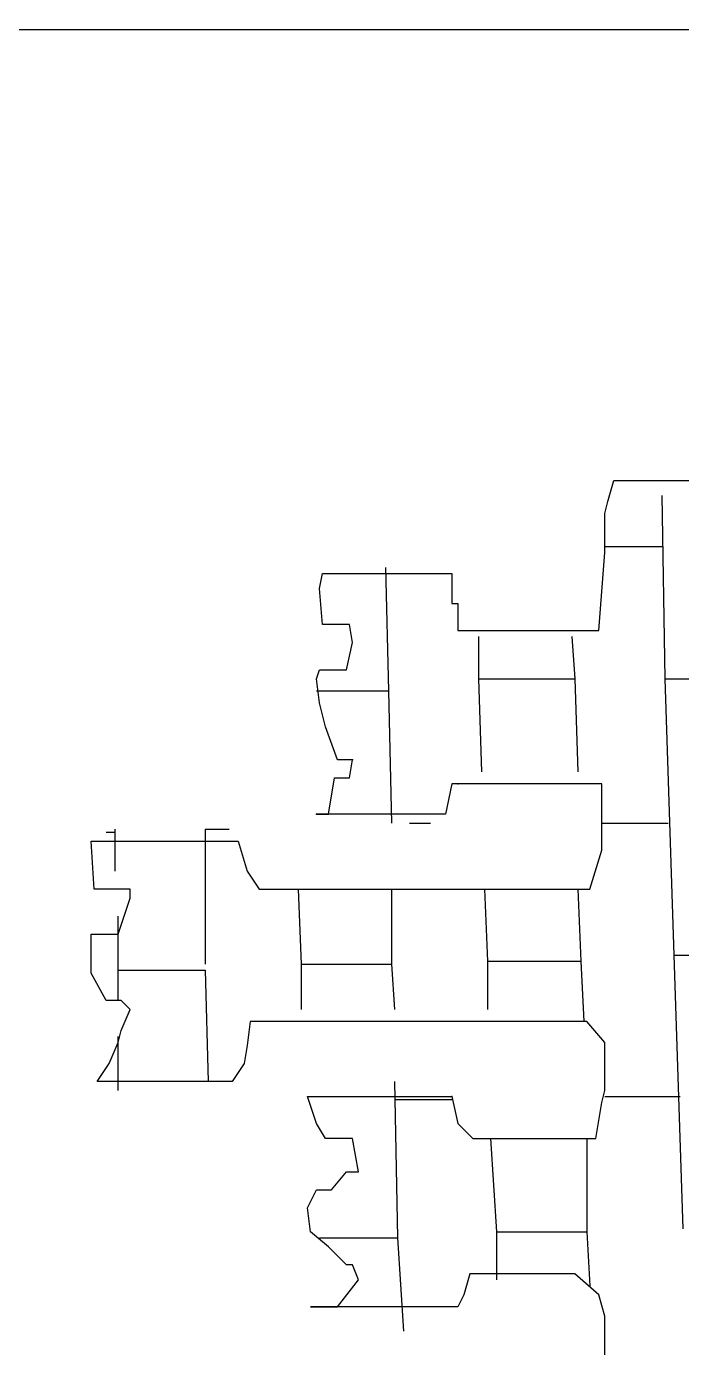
# Model space of a CAD drawing. Extents: x 731854 to 732444, y 4380981 to 4382008.
# Drawn here: x 731885.585 to 731887.765, y 4381837.795 to 4381842.19 of the extents above; entities that cross this region are included whole.
import ezdxf

# ---------------------------------------------------------------- set-up
doc = ezdxf.new("R2010")
doc.units = 0
doc.layers.get('0').update_dxf_attribs({"linetype": 'CONTINUOUS'})

msp = doc.modelspace()

# ---------------------------------------------------------------- linework, layer by layer
at = {"color": 0, "linetype": 'CONTINUOUS'}
for p, q in [((731885.45, 4381842.18), (731886.36, 4381842.18)), ((731885.45, 4381842.18), (731886.36, 4381842.18)), ((731886.36, 4381842.18), (731887.41, 4381842.18)), ((731886.36, 4381842.18), (731887.41, 4381842.18)), ((731887.41, 4381842.18), (731888.19, 4381842.18)), ((731887.41, 4381842.18), (731888.19, 4381842.18)), ((731887.52, 4381840.61), (731887.54, 4381840.68)), ((731887.52, 4381840.61), (731887.54, 4381840.68)), ((731887.54, 4381840.68), (731887.74, 4381840.68)), ((731887.54, 4381840.68), (731887.74, 4381840.68)), ((731887.74, 4381840.68), (731887.86, 4381840.68)), ((731887.74, 4381840.68), (731887.86, 4381840.68)), ((731887.71, 4381840.02), (731887.7, 4381840.63)), ((731887.71, 4381840.02), (731887.7, 4381840.63)), ((731887.51, 4381840.57), (731887.52, 4381840.61)), ((731887.51, 4381840.57), (731887.52, 4381840.61)), ((731887.51, 4381840.44), (731887.51, 4381840.57)), ((731887.51, 4381840.44), (731887.51, 4381840.57)), ((731887.51, 4381840.46), (731887.7, 4381840.46)), ((731887.51, 4381840.46), (731887.7, 4381840.46)), ((731887.49, 4381840.18), (731887.51, 4381840.44)), ((731887.49, 4381840.18), (731887.51, 4381840.44)), ((731886.56, 4381840.32), (731886.57, 4381840.37)), ((731886.56, 4381840.32), (731886.57, 4381840.37)), ((731886.57, 4381840.37), (731886.58, 4381840.37)), ((731886.57, 4381840.37), (731886.58, 4381840.37)), ((731886.58, 4381840.37), (731886.67, 4381840.37)), ((731886.58, 4381840.37), (731886.67, 4381840.37)), ((731886.67, 4381840.37), (731886.78, 4381840.37)), ((731886.67, 4381840.37), (731886.78, 4381840.37)), ((731886.78, 4381840.39), (731886.79, 4381839.98)), ((731886.78, 4381840.39), (731886.79, 4381839.98)), ((731886.78, 4381840.37), (731886.82, 4381840.37)), ((731886.78, 4381840.37), (731886.82, 4381840.37)), ((731886.82, 4381840.37), (731886.88, 4381840.37)), ((731886.82, 4381840.37), (731886.88, 4381840.37)), ((731886.88, 4381840.37), (731886.95, 4381840.37)), ((731886.88, 4381840.37), (731886.95, 4381840.37)), ((731886.95, 4381840.37), (731887, 4381840.37)), ((731886.95, 4381840.37), (731887, 4381840.37)), ((731887, 4381840.37), (731887, 4381840.33)), ((731887, 4381840.37), (731887, 4381840.33)), ((731886.57, 4381840.2), (731886.56, 4381840.32)), ((731886.57, 4381840.2), (731886.56, 4381840.32)), ((731887, 4381840.33), (731887, 4381840.27)), ((731887, 4381840.33), (731887, 4381840.27)), ((731887, 4381840.27), (731887.02, 4381840.27)), ((731887, 4381840.27), (731887.02, 4381840.27)), ((731887.02, 4381840.27), (731887.02, 4381840.18)), ((731887.02, 4381840.27), (731887.02, 4381840.18)), ((731886.61, 4381840.2), (731886.57, 4381840.2)), ((731886.61, 4381840.2), (731886.57, 4381840.2)), ((731886.66, 4381840.2), (731886.61, 4381840.2)), ((731886.66, 4381840.2), (731886.61, 4381840.2)), ((731886.67, 4381840.14), (731886.66, 4381840.2)), ((731886.67, 4381840.14), (731886.66, 4381840.2)), ((731886.65, 4381840.05), (731886.67, 4381840.14)), ((731886.65, 4381840.05), (731886.67, 4381840.14)), ((731887.02, 4381840.18), (731887.08, 4381840.18)), ((731887.02, 4381840.18), (731887.08, 4381840.18)), ((731887.08, 4381840.18), (731887.16, 4381840.18)), ((731887.08, 4381840.18), (731887.16, 4381840.18)), ((731887.09, 4381840.02), (731887.09, 4381840.16)), ((731887.09, 4381840.02), (731887.09, 4381840.16)), ((731887.16, 4381840.18), (731887.28, 4381840.18)), ((731887.16, 4381840.18), (731887.28, 4381840.18)), ((731887.28, 4381840.18), (731887.35, 4381840.18)), ((731887.28, 4381840.18), (731887.35, 4381840.18)), ((731887.35, 4381840.18), (731887.41, 4381840.18)), ((731887.35, 4381840.18), (731887.41, 4381840.18)), ((731887.4, 4381840.16), (731887.41, 4381840.02)), ((731887.4, 4381840.16), (731887.41, 4381840.02)), ((731887.41, 4381840.18), (731887.45, 4381840.18)), ((731887.41, 4381840.18), (731887.45, 4381840.18)), ((731887.45, 4381840.18), (731887.49, 4381840.18)), ((731887.45, 4381840.18), (731887.49, 4381840.18)), ((731886.55, 4381840.02), (731886.56, 4381840.05)), ((731886.55, 4381840.02), (731886.56, 4381840.05)), ((731886.56, 4381839.94), (731886.55, 4381840.02)), ((731886.56, 4381839.94), (731886.55, 4381840.02)), ((731886.56, 4381840.05), (731886.61, 4381840.05)), ((731886.56, 4381840.05), (731886.61, 4381840.05)), ((731886.61, 4381840.05), (731886.65, 4381840.05)), ((731886.61, 4381840.05), (731886.65, 4381840.05)), ((731886.58, 4381839.86), (731886.56, 4381839.94)), ((731886.58, 4381839.86), (731886.56, 4381839.94)), ((731886.62, 4381839.75), (731886.58, 4381839.86)), ((731886.62, 4381839.75), (731886.58, 4381839.86)), ((731886.67, 4381839.75), (731886.62, 4381839.75)), ((731886.67, 4381839.75), (731886.62, 4381839.75)), ((731886.66, 4381839.69), (731886.67, 4381839.75)), ((731886.66, 4381839.69), (731886.67, 4381839.75)), ((731886.59, 4381839.57), (731886.61, 4381839.69)), ((731886.59, 4381839.57), (731886.61, 4381839.69)), ((731886.61, 4381839.69), (731886.66, 4381839.69)), ((731886.61, 4381839.69), (731886.66, 4381839.69)), ((731887, 4381839.67), (731886.98, 4381839.57)), ((731887, 4381839.67), (731886.98, 4381839.57)), ((731887.02, 4381839.67), (731887, 4381839.67)), ((731887.02, 4381839.67), (731887, 4381839.67)), ((731887.08, 4381839.67), (731887.02, 4381839.67)), ((731887.08, 4381839.67), (731887.02, 4381839.67)), ((731887.15, 4381839.67), (731887.08, 4381839.67)), ((731887.15, 4381839.67), (731887.08, 4381839.67)), ((731887.24, 4381839.67), (731887.15, 4381839.67)), ((731887.24, 4381839.67), (731887.15, 4381839.67)), ((731887.31, 4381839.67), (731887.24, 4381839.67)), ((731887.31, 4381839.67), (731887.24, 4381839.67)), ((731887.4, 4381839.67), (731887.31, 4381839.67)), ((731887.4, 4381839.67), (731887.31, 4381839.67)), ((731887.46, 4381839.67), (731887.4, 4381839.67)), ((731887.46, 4381839.67), (731887.4, 4381839.67)), ((731887.5, 4381839.67), (731887.46, 4381839.67)), ((731887.5, 4381839.67), (731887.46, 4381839.67)), ((731887.5, 4381839.61), (731887.5, 4381839.67)), ((731887.5, 4381839.61), (731887.5, 4381839.67)), ((731886.59, 4381839.57), (731886.55, 4381839.57)), ((731886.55, 4381839.57), (731886.56, 4381839.57)), ((731886.59, 4381839.57), (731886.55, 4381839.57)), ((731886.55, 4381839.57), (731886.56, 4381839.57)), ((731886.56, 4381839.57), (731886.59, 4381839.57)), ((731886.56, 4381839.57), (731886.59, 4381839.57)), ((731886.66, 4381839.57), (731886.59, 4381839.57)), ((731886.66, 4381839.57), (731886.59, 4381839.57)), ((731886.71, 4381839.57), (731886.66, 4381839.57)), ((731886.71, 4381839.57), (731886.66, 4381839.57)), ((731886.79, 4381839.57), (731886.71, 4381839.57)), ((731886.79, 4381839.57), (731886.71, 4381839.57)), ((731886.82, 4381839.57), (731886.79, 4381839.57)), ((731886.82, 4381839.57), (731886.79, 4381839.57)), ((731886.84, 4381839.57), (731886.82, 4381839.57)), ((731886.84, 4381839.57), (731886.82, 4381839.57)), ((731886.87, 4381839.57), (731886.84, 4381839.57)), ((731886.87, 4381839.57), (731886.84, 4381839.57)), ((731886.92, 4381839.57), (731886.87, 4381839.57)), ((731886.92, 4381839.57), (731886.87, 4381839.57)), ((731886.98, 4381839.57), (731886.92, 4381839.57)), ((731886.98, 4381839.57), (731886.92, 4381839.57)), ((731887.5, 4381839.57), (731887.5, 4381839.61)), ((731887.5, 4381839.57), (731887.5, 4381839.61)), ((731887.5, 4381839.5), (731887.5, 4381839.57)), ((731887.5, 4381839.5), (731887.5, 4381839.57)), ((731886.86, 4381839.54), (731886.93, 4381839.54)), ((731886.86, 4381839.54), (731886.93, 4381839.54)), ((731887.5, 4381839.54), (731887.72, 4381839.54)), ((731887.5, 4381839.54), (731887.72, 4381839.54)), ((731885.81, 4381839.32), (731885.8, 4381839.48)), ((731885.8, 4381839.48), (731885.81, 4381839.48)), ((731885.81, 4381839.32), (731885.8, 4381839.48)), ((731885.8, 4381839.48), (731885.81, 4381839.48)), ((731885.81, 4381839.48), (731885.86, 4381839.48)), ((731885.81, 4381839.48), (731885.86, 4381839.48)), ((731885.85, 4381839.51), (731885.88, 4381839.51)), ((731885.85, 4381839.51), (731885.88, 4381839.51)), ((731885.86, 4381839.48), (731885.99, 4381839.48)), ((731885.86, 4381839.48), (731885.99, 4381839.48)), ((731885.88, 4381839.38), (731885.88, 4381839.52)), ((731885.88, 4381839.38), (731885.88, 4381839.52)), ((731885.99, 4381839.48), (731886.1, 4381839.48)), ((731885.99, 4381839.48), (731886.1, 4381839.48)), ((731886.1, 4381839.48), (731886.18, 4381839.48)), ((731886.1, 4381839.48), (731886.18, 4381839.48)), ((731886.18, 4381839.52), (731886.18, 4381839.07)), ((731886.18, 4381839.52), (731886.26, 4381839.52)), ((731886.18, 4381839.52), (731886.18, 4381839.07)), ((731886.18, 4381839.52), (731886.26, 4381839.52)), ((731886.18, 4381839.48), (731886.26, 4381839.48)), ((731886.18, 4381839.48), (731886.26, 4381839.48)), ((731886.26, 4381839.48), (731886.29, 4381839.48)), ((731886.26, 4381839.48), (731886.29, 4381839.48)), ((731886.29, 4381839.48), (731886.32, 4381839.38)), ((731886.29, 4381839.48), (731886.32, 4381839.38)), ((731887.5, 4381839.45), (731887.5, 4381839.5)), ((731887.5, 4381839.45), (731887.5, 4381839.5)), ((731887.46, 4381839.32), (731887.5, 4381839.45)), ((731887.46, 4381839.32), (731887.5, 4381839.45)), ((731886.32, 4381839.38), (731886.36, 4381839.32)), ((731886.32, 4381839.38), (731886.36, 4381839.32)), ((731885.88, 4381839.32), (731885.81, 4381839.32)), ((731885.88, 4381839.32), (731885.81, 4381839.32)), ((731885.93, 4381839.32), (731885.88, 4381839.32)), ((731885.93, 4381839.32), (731885.88, 4381839.32)), ((731885.93, 4381839.29), (731885.93, 4381839.32)), ((731885.93, 4381839.29), (731885.93, 4381839.32)), ((731886.36, 4381839.32), (731886.52, 4381839.32)), ((731886.36, 4381839.32), (731886.52, 4381839.32)), ((731886.5, 4381839.07), (731886.49, 4381839.32)), ((731886.5, 4381839.07), (731886.49, 4381839.32)), ((731886.52, 4381839.32), (731886.82, 4381839.32)), ((731886.52, 4381839.32), (731886.82, 4381839.32)), ((731886.8, 4381839.32), (731886.8, 4381839.07)), ((731886.8, 4381839.32), (731886.8, 4381839.07)), ((731886.82, 4381839.32), (731887.08, 4381839.32)), ((731886.82, 4381839.32), (731887.08, 4381839.32)), ((731887.08, 4381839.32), (731887.28, 4381839.32)), ((731887.08, 4381839.32), (731887.28, 4381839.32)), ((731887.12, 4381839.08), (731887.11, 4381839.32)), ((731887.12, 4381839.08), (731887.11, 4381839.32)), ((731887.28, 4381839.32), (731887.39, 4381839.32)), ((731887.28, 4381839.32), (731887.39, 4381839.32)), ((731887.39, 4381839.32), (731887.46, 4381839.32)), ((731887.39, 4381839.32), (731887.46, 4381839.32)), ((731887.42, 4381839.32), (731887.43, 4381839.08)), ((731887.42, 4381839.32), (731887.43, 4381839.08)), ((731885.89, 4381839.17), (731885.93, 4381839.29)), ((731885.89, 4381839.17), (731885.93, 4381839.29)), ((731885.89, 4381839.05), (731885.89, 4381839.23)), ((731885.89, 4381839.05), (731885.89, 4381839.23)), ((731885.8, 4381839.08), (731885.8, 4381839.17)), ((731885.8, 4381839.17), (731885.85, 4381839.17)), ((731885.8, 4381839.08), (731885.8, 4381839.17)), ((731885.8, 4381839.17), (731885.85, 4381839.17)), ((731885.85, 4381839.17), (731885.89, 4381839.17)), ((731885.85, 4381839.17), (731885.89, 4381839.17)), ((731885.8, 4381839.04), (731885.8, 4381839.08)), ((731885.8, 4381839.04), (731885.8, 4381839.08)), ((731885.85, 4381838.95), (731885.8, 4381839.04)), ((731885.85, 4381838.95), (731885.8, 4381839.04)), ((731885.9, 4381838.95), (731885.85, 4381838.95)), ((731885.9, 4381838.95), (731885.85, 4381838.95)), ((731885.93, 4381838.92), (731885.9, 4381838.95)), ((731885.93, 4381838.92), (731885.9, 4381838.95)), ((731885.9, 4381838.85), (731885.93, 4381838.92)), ((731885.9, 4381838.85), (731885.93, 4381838.92)), ((731886.33, 4381838.88), (731886.32, 4381838.8)), ((731886.33, 4381838.88), (731886.32, 4381838.8)), ((731886.36, 4381838.88), (731886.33, 4381838.88)), ((731886.36, 4381838.88), (731886.33, 4381838.88)), ((731886.42, 4381838.88), (731886.36, 4381838.88)), ((731886.42, 4381838.88), (731886.36, 4381838.88)), ((731886.47, 4381838.88), (731886.42, 4381838.88)), ((731886.47, 4381838.88), (731886.42, 4381838.88)), ((731886.59, 4381838.88), (731886.47, 4381838.88)), ((731886.59, 4381838.88), (731886.47, 4381838.88)), ((731886.78, 4381838.88), (731886.59, 4381838.88)), ((731886.78, 4381838.88), (731886.59, 4381838.88)), ((731887.06, 4381838.88), (731886.78, 4381838.88)), ((731887.06, 4381838.88), (731886.78, 4381838.88)), ((731887.31, 4381838.88), (731887.06, 4381838.88)), ((731887.31, 4381838.88), (731887.06, 4381838.88)), ((731887.45, 4381838.88), (731887.31, 4381838.88)), ((731887.45, 4381838.88), (731887.31, 4381838.88)), ((731887.51, 4381838.81), (731887.45, 4381838.88)), ((731887.51, 4381838.81), (731887.45, 4381838.88)), ((731885.89, 4381838.81), (731885.9, 4381838.85)), ((731885.89, 4381838.81), (731885.9, 4381838.85)), ((731885.89, 4381838.65), (731885.89, 4381838.83)), ((731885.89, 4381838.65), (731885.89, 4381838.83)), ((731885.86, 4381838.74), (731885.89, 4381838.81)), ((731885.86, 4381838.74), (731885.89, 4381838.81)), ((731886.32, 4381838.8), (731886.31, 4381838.74)), ((731886.32, 4381838.8), (731886.31, 4381838.74)), ((731887.51, 4381838.65), (731887.51, 4381838.81)), ((731887.51, 4381838.65), (731887.51, 4381838.81)), ((731885.82, 4381838.68), (731885.86, 4381838.74)), ((731885.82, 4381838.68), (731885.86, 4381838.74)), ((731886.31, 4381838.74), (731886.27, 4381838.68)), ((731886.31, 4381838.74), (731886.27, 4381838.68)), ((731885.9, 4381838.68), (731885.82, 4381838.68)), ((731885.9, 4381838.68), (731885.82, 4381838.68)), ((731885.97, 4381838.68), (731885.9, 4381838.68)), ((731885.97, 4381838.68), (731885.9, 4381838.68)), ((731886.05, 4381838.68), (731885.97, 4381838.68)), ((731886.05, 4381838.68), (731885.97, 4381838.68)), ((731886.13, 4381838.68), (731886.05, 4381838.68)), ((731886.13, 4381838.68), (731886.05, 4381838.68)), ((731886.21, 4381838.68), (731886.13, 4381838.68)), ((731886.21, 4381838.68), (731886.13, 4381838.68)), ((731886.27, 4381838.68), (731886.21, 4381838.68)), ((731886.27, 4381838.68), (731886.21, 4381838.68)), ((731886.81, 4381838.68), (731886.82, 4381838.16)), ((731886.81, 4381838.68), (731886.82, 4381838.16)), ((731887.5, 4381838.61), (731887.51, 4381838.65)), ((731887.5, 4381838.61), (731887.51, 4381838.65)), ((731886.55, 4381838.54), (731886.52, 4381838.63)), ((731886.52, 4381838.63), (731886.53, 4381838.63)), ((731886.55, 4381838.54), (731886.52, 4381838.63)), ((731886.52, 4381838.63), (731886.53, 4381838.63)), ((731886.53, 4381838.63), (731886.66, 4381838.63)), ((731886.53, 4381838.63), (731886.66, 4381838.63)), ((731886.66, 4381838.63), (731886.8, 4381838.63)), ((731886.66, 4381838.63), (731886.8, 4381838.63)), ((731886.8, 4381838.63), (731886.95, 4381838.63)), ((731886.8, 4381838.63), (731886.95, 4381838.63)), ((731886.81, 4381838.62), (731887, 4381838.62)), ((731886.81, 4381838.62), (731887, 4381838.62)), ((731886.95, 4381838.63), (731887, 4381838.63)), ((731886.95, 4381838.63), (731887, 4381838.63)), ((731887, 4381838.63), (731887.02, 4381838.54)), ((731887, 4381838.63), (731887.02, 4381838.54)), ((731887.48, 4381838.49), (731887.5, 4381838.61)), ((731887.48, 4381838.49), (731887.5, 4381838.61)), ((731887.51, 4381838.63), (731887.76, 4381838.63)), ((731887.51, 4381838.63), (731887.76, 4381838.63)), ((731886.58, 4381838.49), (731886.55, 4381838.54)), ((731886.58, 4381838.49), (731886.55, 4381838.54)), ((731887.02, 4381838.54), (731887.07, 4381838.49)), ((731887.02, 4381838.54), (731887.07, 4381838.49)), ((731886.67, 4381838.49), (731886.58, 4381838.49)), ((731886.67, 4381838.49), (731886.58, 4381838.49)), ((731886.69, 4381838.38), (731886.67, 4381838.49)), ((731886.69, 4381838.38), (731886.67, 4381838.49)), ((731887.07, 4381838.49), (731887.17, 4381838.49)), ((731887.07, 4381838.49), (731887.17, 4381838.49)), ((731887.15, 4381838.18), (731887.13, 4381838.49)), ((731887.15, 4381838.18), (731887.13, 4381838.49)), ((731887.17, 4381838.49), (731887.28, 4381838.49)), ((731887.17, 4381838.49), (731887.28, 4381838.49)), ((731887.28, 4381838.49), (731887.39, 4381838.49)), ((731887.28, 4381838.49), (731887.39, 4381838.49)), ((731887.39, 4381838.49), (731887.48, 4381838.49)), ((731887.39, 4381838.49), (731887.48, 4381838.49)), ((731887.45, 4381838.49), (731887.45, 4381838.18)), ((731887.45, 4381838.49), (731887.45, 4381838.18)), ((731886.6, 4381838.32), (731886.65, 4381838.38)), ((731886.6, 4381838.32), (731886.65, 4381838.38)), ((731886.65, 4381838.38), (731886.69, 4381838.38)), ((731886.65, 4381838.38), (731886.69, 4381838.38)), ((731886.52, 4381838.26), (731886.55, 4381838.32)), ((731886.52, 4381838.26), (731886.55, 4381838.32)), ((731886.55, 4381838.32), (731886.6, 4381838.32)), ((731886.55, 4381838.32), (731886.6, 4381838.32)), ((731886.53, 4381838.18), (731886.52, 4381838.26)), ((731886.53, 4381838.18), (731886.52, 4381838.26)), ((731886.59, 4381838.13), (731886.53, 4381838.18)), ((731886.59, 4381838.13), (731886.53, 4381838.18)), ((731886.65, 4381838.07), (731886.59, 4381838.13)), ((731886.65, 4381838.07), (731886.59, 4381838.13)), ((731886.67, 4381838.07), (731886.65, 4381838.07)), ((731886.67, 4381838.07), (731886.65, 4381838.07)), ((731886.69, 4381838.02), (731886.67, 4381838.07)), ((731886.69, 4381838.02), (731886.67, 4381838.07)), ((731887.06, 4381838.04), (731887.04, 4381837.97)), ((731887.06, 4381838.04), (731887.04, 4381837.97)), ((731887.12, 4381838.04), (731887.06, 4381838.04)), ((731887.12, 4381838.04), (731887.06, 4381838.04)), ((731887.25, 4381838.04), (731887.12, 4381838.04)), ((731887.25, 4381838.04), (731887.12, 4381838.04)), ((731887.41, 4381838.04), (731887.25, 4381838.04)), ((731887.41, 4381838.04), (731887.25, 4381838.04)), ((731887.49, 4381837.97), (731887.41, 4381838.04)), ((731887.49, 4381837.97), (731887.41, 4381838.04)), ((731886.62, 4381837.93), (731886.69, 4381838.02)), ((731886.62, 4381837.93), (731886.69, 4381838.02)), ((731887.04, 4381837.97), (731887.02, 4381837.93)), ((731887.04, 4381837.97), (731887.02, 4381837.93)), ((731887.51, 4381837.9), (731887.49, 4381837.97)), ((731887.51, 4381837.9), (731887.49, 4381837.97)), ((731886.56, 4381837.93), (731886.53, 4381837.93)), ((731886.53, 4381837.93), (731886.57, 4381837.93)), ((731886.56, 4381837.93), (731886.53, 4381837.93)), ((731886.53, 4381837.93), (731886.57, 4381837.93)), ((731886.6, 4381837.93), (731886.56, 4381837.93)), ((731886.6, 4381837.93), (731886.56, 4381837.93)), ((731886.57, 4381837.93), (731886.62, 4381837.93)), ((731886.57, 4381837.93), (731886.62, 4381837.93)), ((731886.75, 4381837.93), (731886.6, 4381837.93)), ((731886.75, 4381837.93), (731886.6, 4381837.93)), ((731886.88, 4381837.93), (731886.75, 4381837.93)), ((731886.88, 4381837.93), (731886.75, 4381837.93)), ((731886.99, 4381837.93), (731886.88, 4381837.93)), ((731886.99, 4381837.93), (731886.88, 4381837.93)), ((731887.02, 4381837.93), (731886.99, 4381837.93)), ((731887.02, 4381837.93), (731886.99, 4381837.93)), ((731887.51, 4381837.56), (731887.51, 4381837.9)), ((731887.51, 4381837.56), (731887.51, 4381837.9))]:
    msp.add_line(p, q, dxfattribs=at)
for points in [[(731887.1, 4381839.71), (731887.09, 4381840.02), (731887.41, 4381840.02), (731887.42, 4381839.71)], [(731887.1, 4381839.71), (731887.09, 4381840.02), (731887.41, 4381840.02), (731887.42, 4381839.71)], [(731887.74, 4381839.1), (731887.71, 4381840.02), (731888.04, 4381840.02), (731888.05, 4381839.1)], [(731887.74, 4381839.1), (731887.71, 4381840.02), (731888.04, 4381840.02), (731888.05, 4381839.1)], [(731886.55, 4381839.98), (731886.79, 4381839.98), (731886.8, 4381839.54)], [(731886.55, 4381839.98), (731886.79, 4381839.98), (731886.8, 4381839.54)], [(731887.77, 4381838.19), (731887.74, 4381839.1), (731888.05, 4381839.1), (731888.07, 4381838.19)], [(731887.77, 4381838.19), (731887.74, 4381839.1), (731888.05, 4381839.1), (731888.07, 4381838.19)], [(731885.89, 4381838.95), (731885.89, 4381839.05), (731886.18, 4381839.05), (731886.19, 4381838.68)], [(731885.89, 4381838.95), (731885.89, 4381839.05), (731886.18, 4381839.05), (731886.19, 4381838.68)], [(731886.5, 4381838.92), (731886.5, 4381839.07), (731886.8, 4381839.07), (731886.81, 4381838.92)], [(731886.5, 4381838.92), (731886.5, 4381839.07), (731886.8, 4381839.07), (731886.81, 4381838.92)], [(731887.12, 4381838.92), (731887.12, 4381839.08), (731887.43, 4381839.08), (731887.44, 4381838.88)], [(731887.12, 4381838.92), (731887.12, 4381839.08), (731887.43, 4381839.08), (731887.44, 4381838.88)], [(731887.15, 4381838.02), (731887.15, 4381838.18), (731887.45, 4381838.18), (731887.46, 4381838)], [(731887.15, 4381838.02), (731887.15, 4381838.18), (731887.45, 4381838.18), (731887.46, 4381838)], [(731886.56, 4381838.16), (731886.82, 4381838.16), (731886.84, 4381837.85)], [(731886.56, 4381838.16), (731886.82, 4381838.16), (731886.84, 4381837.85)]]:
    msp.add_lwpolyline(points, dxfattribs=at)
for p in [(731886.67, 4381839.75), (731886.67, 4381839.75), (731887.02, 4381839.67), (731887.02, 4381839.67), (731886.55, 4381839.57), (731886.55, 4381839.57), (731887, 4381838.63), (731887, 4381838.63)]:
    msp.add_point(p, dxfattribs=at)

# ---------------------------------------------------------------- meshes
mesh = msp.add_polyface(dxfattribs=at)
corners = [(732162.5, 4380981), (731854.5, 4382007.5), (732444, 4380981), (732444, 4382007.5), (731854.5, 4380981)]
mesh.append_faces([[corners[k] for k in face] for face in [(0, 1, 4), (1, 0, 2, 3)]], dxfattribs={"vtx0": -1, "color": 0})
mesh = msp.add_polyface(dxfattribs=at)
corners = [(732145.58, 4381821), (732145.58, 4382001.5), (731864.5, 4382001.5), (731864.5, 4381821)]
mesh.append_faces([[corners[k] for k in face] for face in [(0, 1, 2, 3)]], dxfattribs={"color": 0})

doc.saveas('drawing.dxf')
